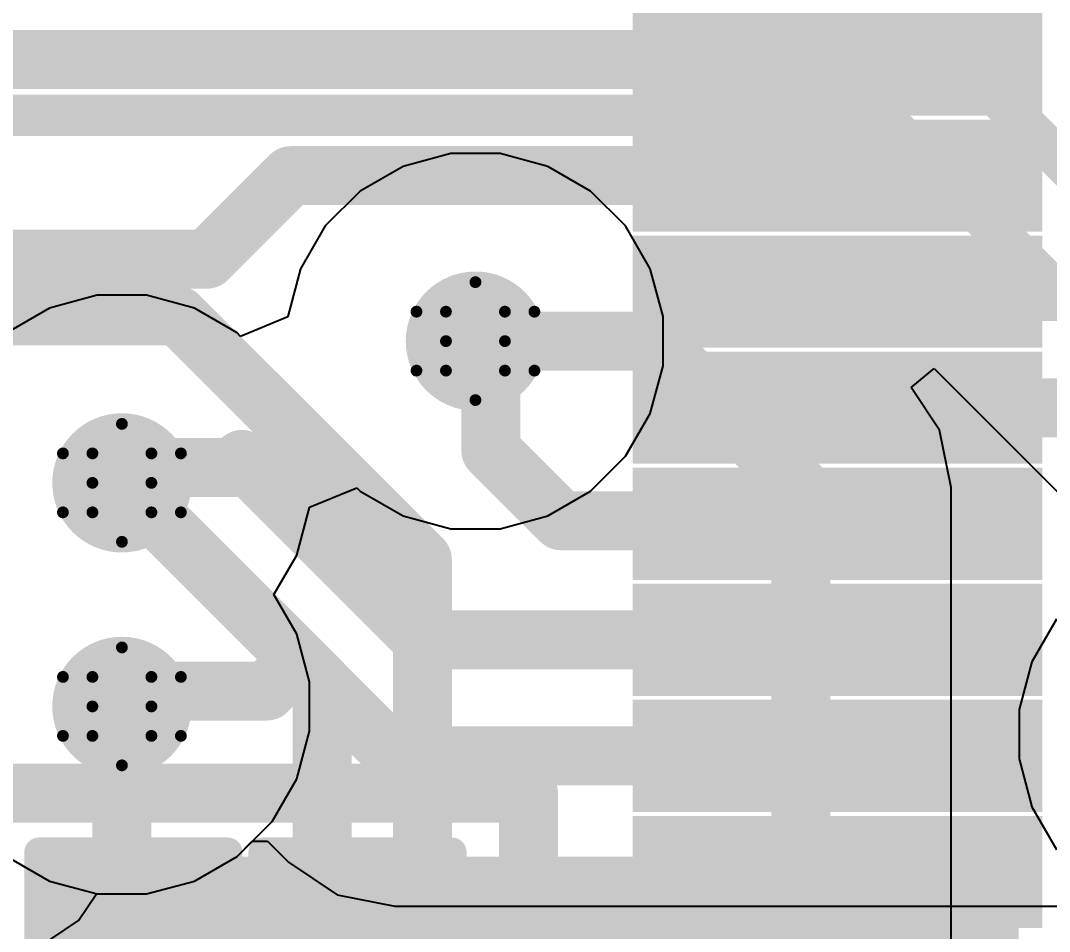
# Model space of a CAD drawing. Header units: inches. Extents: x -3 to 5437, y -3 to 5435.
# Drawn here: x 90.522 to 94.953, y 62.473 to 66.397 of the extents above; entities that cross this region are included whole.
import ezdxf

# ---------------------------------------------------------------- set-up
doc = ezdxf.new("R2010")
doc.units = ezdxf.units.IN
for name, color, linetype in [('Bottom Layer', 5, 'Continuous'), ('Drill Drawing', 1, 'Continuous'), ('GND', 16, 'Continuous'), ('PWR', 76, 'Continuous'), ('Top Layer', 1, 'Continuous'), ('Top Overlay', 2, 'Continuous'), ('Top Paste', 8, 'Continuous'), ('Top Solder', 216, 'Continuous'), ('Via Holes', 16, 'Continuous')]:
    doc.layers.add(name, color=color, linetype=linetype)
doc.styles.add('Arial_Bold', font='', dxfattribs={"height": 0.2})
doc.styles.get('Arial_Bold').set_extended_font_data('Arial', bold=True)

# ---------------------------------------------------------------- blocks, each defined once
blk = doc.blocks.new('C___0402_44')
at = {"layer": 'Top Layer'}
for points in [[(-0.6985, -0.3175), (-0.6985, 0.3175), (-0.2413, 0.3175), (-0.2413, -0.3175)], [(0.2413, -0.3175), (0.2413, 0.3175), (0.6985, 0.3175), (0.6985, -0.3175)]]:
    blk.add_hatch(color=1, dxfattribs=at).paths.add_polyline_path(points)
at = {"layer": 'Top Paste'}
for points in [[(-0.6985, -0.3175), (-0.6985, 0.3175), (-0.2413, 0.3175), (-0.2413, -0.3175)], [(0.2413, -0.3175), (0.2413, 0.3175), (0.6985, 0.3175), (0.6985, -0.3175)]]:
    blk.add_hatch(color=8, dxfattribs=at).paths.add_polyline_path(points)
at = {"layer": 'Top Solder'}
for points in [[(-0.7585, -0.3775), (-0.7585, 0.3775), (-0.1813, 0.3775), (-0.1813, -0.3775)], [(0.1813, -0.3775), (0.1813, 0.3775), (0.7585, 0.3775), (0.7585, -0.3775)]]:
    blk.add_hatch(color=216, dxfattribs=at).paths.add_polyline_path(points)
at = {"layer": 'Top Overlay'}
for points in [[(-0.7874, 0.4064, 0.127, 0.127, 0), (-0.2794, 0.4064, 0.127, 0.127, 0)], [(-0.7874, 0.4064, 0.127, 0.127, 0), (-0.7874, -0.4064, 0.127, 0.127, 0)], [(0.2794, 0.4064, 0.127, 0.127, 0), (0.7874, 0.4064, 0.127, 0.127, 0)], [(0.7874, 0.4064, 0.127, 0.127, 0), (0.7874, -0.4064, 0.127, 0.127, 0)], [(-0.7874, -0.4064, 0.127, 0.127, 0), (-0.2794, -0.4064, 0.127, 0.127, 0)], [(0.2794, -0.4064, 0.127, 0.127, 0), (0.7874, -0.4064, 0.127, 0.127, 0)]]:
    blk.add_lwpolyline(points, format="xyseb", dxfattribs=at)
for points in [[(-0.8191, 0.4064, 0.0635, 0.0635, 1), (-0.7556, 0.4064, 0.0635, 0.0635, 1)], [(-0.8191, 0.4064, 0.0635, 0.0635, 1), (-0.7556, 0.4064, 0.0635, 0.0635, 1)], [(-0.3111, 0.4064, 0.0635, 0.0635, 1), (-0.2477, 0.4064, 0.0635, 0.0635, 1)], [(0.2477, 0.4064, 0.0635, 0.0635, 1), (0.3111, 0.4064, 0.0635, 0.0635, 1)], [(0.7556, 0.4064, 0.0635, 0.0635, 1), (0.8191, 0.4064, 0.0635, 0.0635, 1)], [(0.7556, 0.4064, 0.0635, 0.0635, 1), (0.8191, 0.4064, 0.0635, 0.0635, 1)], [(-0.8191, -0.4064, 0.0635, 0.0635, 1), (-0.7556, -0.4064, 0.0635, 0.0635, 1)], [(-0.8191, -0.4064, 0.0635, 0.0635, 1), (-0.7556, -0.4064, 0.0635, 0.0635, 1)], [(-0.3111, -0.4064, 0.0635, 0.0635, 1), (-0.2477, -0.4064, 0.0635, 0.0635, 1)], [(0.2477, -0.4064, 0.0635, 0.0635, 1), (0.3111, -0.4064, 0.0635, 0.0635, 1)], [(0.7556, -0.4064, 0.0635, 0.0635, 1), (0.8191, -0.4064, 0.0635, 0.0635, 1)], [(0.7556, -0.4064, 0.0635, 0.0635, 1), (0.8191, -0.4064, 0.0635, 0.0635, 1)]]:
    blk.add_lwpolyline(points, format="xyseb", close=True, dxfattribs=at)
blk = doc.blocks.new('C___0402_101')
at = {"layer": 'Top Layer'}
for points in [[(-0.6985, -0.3175), (-0.6985, 0.3175), (-0.2413, 0.3175), (-0.2413, -0.3175)], [(0.2413, -0.3175), (0.2413, 0.3175), (0.6985, 0.3175), (0.6985, -0.3175)]]:
    blk.add_hatch(color=1, dxfattribs=at).paths.add_polyline_path(points)
at = {"layer": 'Top Paste'}
for points in [[(-0.6985, -0.3175), (-0.6985, 0.3175), (-0.2413, 0.3175), (-0.2413, -0.3175)], [(0.2413, -0.3175), (0.2413, 0.3175), (0.6985, 0.3175), (0.6985, -0.3175)]]:
    blk.add_hatch(color=8, dxfattribs=at).paths.add_polyline_path(points)
at = {"layer": 'Top Solder'}
for points in [[(-0.7585, -0.3775), (-0.7585, 0.3775), (-0.1813, 0.3775), (-0.1813, -0.3775)], [(0.1813, -0.3775), (0.1813, 0.3775), (0.7585, 0.3775), (0.7585, -0.3775)]]:
    blk.add_hatch(color=216, dxfattribs=at).paths.add_polyline_path(points)
at = {"layer": 'Top Overlay'}
for points in [[(-0.7874, 0.4064, 0.127, 0.127, 0), (-0.2794, 0.4064, 0.127, 0.127, 0)], [(-0.7874, 0.4064, 0.127, 0.127, 0), (-0.7874, -0.4064, 0.127, 0.127, 0)], [(0.2794, 0.4064, 0.127, 0.127, 0), (0.7874, 0.4064, 0.127, 0.127, 0)], [(0.7874, 0.4064, 0.127, 0.127, 0), (0.7874, -0.4064, 0.127, 0.127, 0)], [(-0.7874, -0.4064, 0.127, 0.127, 0), (-0.2794, -0.4064, 0.127, 0.127, 0)], [(0.2794, -0.4064, 0.127, 0.127, 0), (0.7874, -0.4064, 0.127, 0.127, 0)]]:
    blk.add_lwpolyline(points, format="xyseb", dxfattribs=at)
for points in [[(-0.8191, 0.4064, 0.0635, 0.0635, 1), (-0.7556, 0.4064, 0.0635, 0.0635, 1)], [(-0.8191, 0.4064, 0.0635, 0.0635, 1), (-0.7556, 0.4064, 0.0635, 0.0635, 1)], [(-0.3111, 0.4064, 0.0635, 0.0635, 1), (-0.2477, 0.4064, 0.0635, 0.0635, 1)], [(0.2477, 0.4064, 0.0635, 0.0635, 1), (0.3111, 0.4064, 0.0635, 0.0635, 1)], [(0.7556, 0.4064, 0.0635, 0.0635, 1), (0.8191, 0.4064, 0.0635, 0.0635, 1)], [(0.7556, 0.4064, 0.0635, 0.0635, 1), (0.8191, 0.4064, 0.0635, 0.0635, 1)], [(-0.8191, -0.4064, 0.0635, 0.0635, 1), (-0.7556, -0.4064, 0.0635, 0.0635, 1)], [(-0.8191, -0.4064, 0.0635, 0.0635, 1), (-0.7556, -0.4064, 0.0635, 0.0635, 1)], [(-0.3111, -0.4064, 0.0635, 0.0635, 1), (-0.2477, -0.4064, 0.0635, 0.0635, 1)], [(0.2477, -0.4064, 0.0635, 0.0635, 1), (0.3111, -0.4064, 0.0635, 0.0635, 1)], [(0.7556, -0.4064, 0.0635, 0.0635, 1), (0.8191, -0.4064, 0.0635, 0.0635, 1)], [(0.7556, -0.4064, 0.0635, 0.0635, 1), (0.8191, -0.4064, 0.0635, 0.0635, 1)]]:
    blk.add_lwpolyline(points, format="xyseb", close=True, dxfattribs=at)
blk = doc.blocks.new('LQFP_144_20_20__162')
at = {"layer": 'Top Layer'}
for points in [[(-11.46, -2.11), (-9.9, -2.11), (-9.9, -2.39), (-11.46, -2.39)], [(-11.46, -2.61), (-9.9, -2.61), (-9.9, -2.89), (-11.46, -2.89)], [(-11.46, -3.11), (-9.9, -3.11), (-9.9, -3.39), (-11.46, -3.39)], [(-11.46, -3.61), (-9.9, -3.61), (-9.9, -3.89), (-11.46, -3.89)], [(-11.46, -4.11), (-9.9, -4.11), (-9.9, -4.39), (-11.46, -4.39)], [(-11.46, -4.61), (-9.9, -4.61), (-9.9, -4.89), (-11.46, -4.89)], [(-11.46, -5.11), (-9.9, -5.11), (-9.9, -5.39), (-11.46, -5.39)], [(-11.46, -5.61), (-9.9, -5.61), (-9.9, -5.89), (-11.46, -5.89)]]:
    blk.add_hatch(color=1, dxfattribs=at).paths.add_polyline_path(points)
at = {"layer": 'Top Paste'}
for points in [[(-11.46, -2.11), (-9.9, -2.11), (-9.9, -2.39), (-11.46, -2.39)], [(-11.46, -2.61), (-9.9, -2.61), (-9.9, -2.89), (-11.46, -2.89)], [(-11.46, -3.11), (-9.9, -3.11), (-9.9, -3.39), (-11.46, -3.39)], [(-11.46, -3.61), (-9.9, -3.61), (-9.9, -3.89), (-11.46, -3.89)], [(-11.46, -4.11), (-9.9, -4.11), (-9.9, -4.39), (-11.46, -4.39)], [(-11.46, -4.61), (-9.9, -4.61), (-9.9, -4.89), (-11.46, -4.89)], [(-11.46, -5.11), (-9.9, -5.11), (-9.9, -5.39), (-11.46, -5.39)], [(-11.46, -5.61), (-9.9, -5.61), (-9.9, -5.89), (-11.46, -5.89)]]:
    blk.add_hatch(color=8, dxfattribs=at).paths.add_polyline_path(points)
at = {"layer": 'Top Solder'}
for points in [[(-11.5616, -2.0084), (-9.7984, -2.0084), (-9.7984, -2.4916), (-11.5616, -2.4916)], [(-11.5616, -2.5084), (-9.7984, -2.5084), (-9.7984, -2.9916), (-11.5616, -2.9916)], [(-11.5616, -3.0084), (-9.7984, -3.0084), (-9.7984, -3.4916), (-11.5616, -3.4916)], [(-11.5616, -3.5084), (-9.7984, -3.5084), (-9.7984, -3.9916), (-11.5616, -3.9916)], [(-11.5616, -4.0084), (-9.7984, -4.0084), (-9.7984, -4.4916), (-11.5616, -4.4916)], [(-11.5616, -4.5084), (-9.7984, -4.5084), (-9.7984, -4.9916), (-11.5616, -4.9916)], [(-11.5616, -5.0084), (-9.7984, -5.0084), (-9.7984, -5.4916), (-11.5616, -5.4916)], [(-11.5616, -5.5084), (-9.7984, -5.5084), (-9.7984, -5.9916), (-11.5616, -5.9916)]]:
    blk.add_hatch(color=216, dxfattribs=at).paths.add_polyline_path(points)

msp = doc.modelspace()

# ---------------------------------------------------------------- hatches: boundary and pattern name
at = {"layer": 'Bottom Layer'}
h = msp.add_hatch(color=5, dxfattribs=at)
edge = h.paths.add_edge_path()
edge.add_arc((92.4814, 65.0161), 0.3, 0, 360)
h = msp.add_hatch(color=5, dxfattribs=at)
edge = h.paths.add_edge_path()
edge.add_arc((90.9588, 64.4055), 0.3, 0, 360)
h = msp.add_hatch(color=5, dxfattribs=at)
edge = h.paths.add_edge_path()
edge.add_arc((90.9588, 63.4424), 0.3, 0, 360)
at = {"layer": 'GND'}
h = msp.add_hatch(color=16, dxfattribs=at)
edge = h.paths.add_edge_path()
edge.add_arc((92.4814, 65.0161), 0.3, 0, 360)
h = msp.add_hatch(color=16, dxfattribs=at)
edge = h.paths.add_edge_path()
edge.add_arc((90.9588, 64.4055), 0.3, 0, 360)
h = msp.add_hatch(color=16, dxfattribs=at)
edge = h.paths.add_edge_path()
edge.add_arc((90.9588, 63.4424), 0.3, 0, 360)
at = {"layer": 'PWR'}
h = msp.add_hatch(color=76, dxfattribs=at)
edge = h.paths.add_edge_path()
edge.add_arc((92.4814, 65.0161), 0.3, 0, 360)
h = msp.add_hatch(color=76, dxfattribs=at)
edge = h.paths.add_edge_path()
edge.add_arc((90.9588, 64.4055), 0.3, 0, 360)
h = msp.add_hatch(color=76, dxfattribs=at)
edge = h.paths.add_edge_path()
edge.add_arc((90.9588, 63.4424), 0.3, 0, 360)
at = {"layer": 'Top Layer'}
h = msp.add_hatch(color=1, dxfattribs=at)
edge = h.paths.add_edge_path()
edge.add_arc((92.4814, 65.0161), 0.3, 0, 360)
h = msp.add_hatch(color=1, dxfattribs=at)
edge = h.paths.add_edge_path()
edge.add_arc((90.9588, 64.4055), 0.3, 0, 360)
h = msp.add_hatch(color=1, dxfattribs=at)
edge = h.paths.add_edge_path()
edge.add_arc((90.9588, 63.4424), 0.3, 0, 360)
msp.add_hatch(color=1, dxfattribs=at).paths.add_polyline_path([(90.6912, 62.1763), (94.8208, 62.1763), (94.8208, 62.7952), (90.6912, 62.7952)])
at = {"layer": 'Via Holes'}
h = msp.add_hatch(color=7, dxfattribs=at)
edge = h.paths.add_edge_path()
edge.add_arc((92.4814, 65.0161), 0.15, 0, 360)
h = msp.add_hatch(color=7, dxfattribs=at)
edge = h.paths.add_edge_path()
edge.add_arc((90.9588, 64.4055), 0.15, 0, 360)
h = msp.add_hatch(color=7, dxfattribs=at)
edge = h.paths.add_edge_path()
edge.add_arc((90.9588, 63.4424), 0.15, 0, 360)

# ---------------------------------------------------------------- linework, layer by layer
at = {"layer": 'Bottom Layer'}
for p, q in [((94.358, 64.8168), (94.4566, 64.8977)), ((94.4566, 64.8977), (95.4719, 63.8825)), ((94.4806, 64.6332), (94.358, 64.8168)), ((94.5299, 64.3855), (94.4806, 64.6332)), ((94.5299, 60.9908), (94.5299, 64.3855))]:
    msp.add_line(p, q, dxfattribs=at)
for points in [[(94.1651, 66.6321, 0.1778, 0.1778, 0), (95.6371, 65.1601, 0.1778, 0.1778, 0)], [(64.135, 65.9892, 0.1778, 0.1778, 0), (94.2258, 65.9892, 0.1778, 0.1778, 0)], [(94.2258, 65.9892, 0.1778, 0.1778, 0), (95.9022, 64.3128, 0.1778, 0.1778, 0)], [(84.3532, 65.1256, 0.254, 0.254, 0), (91.2018, 65.1256, 0.254, 0.254, 0)], [(91.2018, 65.1256, 0.254, 0.254, 0), (92.2528, 64.0746, 0.254, 0.254, 0)], [(92.4814, 65.0161, 0.254, 0.254, 0), (93.2518, 65.0161, 0.254, 0.254, 0)], [(93.2518, 65.0161, 0.254, 0.254, 0), (93.8824, 64.3855, 0.254, 0.254, 0)], [(90.9588, 64.4055, 0.254, 0.254, 0), (91.821, 63.5433, 0.254, 0.254, 0)], [(93.8824, 60.4836, 0.254, 0.254, 0), (93.8824, 64.3855, 0.254, 0.254, 0)], [(92.2528, 59.4654, 0.254, 0.254, 0), (92.2528, 64.0746, 0.254, 0.254, 0)], [(91.821, 59.1333, 0.254, 0.254, 0), (91.821, 63.5433, 0.254, 0.254, 0)], [(90.9588, 59.3849, 0.254, 0.254, 0), (90.9588, 63.4424, 0.254, 0.254, 0)]]:
    msp.add_lwpolyline(points, format="xyseb", dxfattribs=at)
for points in [[(94.1814, 65.9892, 0.0889, 0.0889, 1), (94.2703, 65.9892, 0.0889, 0.0889, 1)], [(94.1814, 65.9892, 0.0889, 0.0889, 1), (94.2703, 65.9892, 0.0889, 0.0889, 1)], [(91.1383, 65.1256, 0.127, 0.127, 1), (91.2653, 65.1256, 0.127, 0.127, 1)], [(91.1383, 65.1256, 0.127, 0.127, 1), (91.2653, 65.1256, 0.127, 0.127, 1)], [(92.4179, 65.0161, 0.127, 0.127, 1), (92.5449, 65.0161, 0.127, 0.127, 1)], [(93.1883, 65.0161, 0.127, 0.127, 1), (93.3153, 65.0161, 0.127, 0.127, 1)], [(93.1883, 65.0161, 0.127, 0.127, 1), (93.3153, 65.0161, 0.127, 0.127, 1)], [(90.8953, 64.4055, 0.127, 0.127, 1), (91.0223, 64.4055, 0.127, 0.127, 1)], [(93.8189, 64.3855, 0.127, 0.127, 1), (93.9459, 64.3855, 0.127, 0.127, 1)], [(93.8189, 64.3855, 0.127, 0.127, 1), (93.9459, 64.3855, 0.127, 0.127, 1)], [(92.1893, 64.0746, 0.127, 0.127, 1), (92.3163, 64.0746, 0.127, 0.127, 1)], [(92.1893, 64.0746, 0.127, 0.127, 1), (92.3163, 64.0746, 0.127, 0.127, 1)], [(91.7575, 63.5433, 0.127, 0.127, 1), (91.8845, 63.5433, 0.127, 0.127, 1)], [(91.7575, 63.5433, 0.127, 0.127, 1), (91.8845, 63.5433, 0.127, 0.127, 1)], [(90.8953, 63.4424, 0.127, 0.127, 1), (91.0223, 63.4424, 0.127, 0.127, 1)]]:
    msp.add_lwpolyline(points, format="xyseb", close=True, dxfattribs=at)
at = {"layer": 'Drill Drawing'}
for points in [[(92.3544, 65.1431, 0.0508, 0.0508, 0), (92.4814, 65.2701, 0.0508, 0.0508, 0)], [(92.4814, 65.2701, 0.0508, 0.0508, 0), (92.6084, 65.1431, 0.0508, 0.0508, 0)], [(92.2274, 65.1431, 0.0508, 0.0508, 0), (92.3544, 65.0161, 0.0508, 0.0508, 0)], [(92.2274, 65.1431, 0.0508, 0.0508, 0), (92.3544, 65.1431, 0.0508, 0.0508, 0)], [(92.6084, 65.1431, 0.0508, 0.0508, 0), (92.7354, 65.1431, 0.0508, 0.0508, 0)], [(92.6084, 65.0161, 0.0508, 0.0508, 0), (92.7354, 65.1431, 0.0508, 0.0508, 0)], [(92.2274, 64.8891, 0.0508, 0.0508, 0), (92.3544, 65.0161, 0.0508, 0.0508, 0)], [(92.6084, 65.0161, 0.0508, 0.0508, 0), (92.7354, 64.8891, 0.0508, 0.0508, 0)], [(92.2274, 64.8891, 0.0508, 0.0508, 0), (92.3544, 64.8891, 0.0508, 0.0508, 0)], [(92.3544, 64.8891, 0.0508, 0.0508, 0), (92.4814, 64.7621, 0.0508, 0.0508, 0)], [(92.4814, 64.7621, 0.0508, 0.0508, 0), (92.6084, 64.8891, 0.0508, 0.0508, 0)], [(92.6084, 64.8891, 0.0508, 0.0508, 0), (92.7354, 64.8891, 0.0508, 0.0508, 0)], [(90.8318, 64.5325, 0.0508, 0.0508, 0), (90.9588, 64.6595, 0.0508, 0.0508, 0)], [(90.9588, 64.6595, 0.0508, 0.0508, 0), (91.0858, 64.5325, 0.0508, 0.0508, 0)], [(90.7048, 64.5325, 0.0508, 0.0508, 0), (90.8318, 64.4055, 0.0508, 0.0508, 0)], [(90.7048, 64.5325, 0.0508, 0.0508, 0), (90.8318, 64.5325, 0.0508, 0.0508, 0)], [(91.0858, 64.5325, 0.0508, 0.0508, 0), (91.2128, 64.5325, 0.0508, 0.0508, 0)], [(91.0858, 64.4055, 0.0508, 0.0508, 0), (91.2128, 64.5325, 0.0508, 0.0508, 0)], [(90.7048, 64.2785, 0.0508, 0.0508, 0), (90.8318, 64.4055, 0.0508, 0.0508, 0)], [(91.0858, 64.4055, 0.0508, 0.0508, 0), (91.2128, 64.2785, 0.0508, 0.0508, 0)], [(90.7048, 64.2785, 0.0508, 0.0508, 0), (90.8318, 64.2785, 0.0508, 0.0508, 0)], [(90.8318, 64.2785, 0.0508, 0.0508, 0), (90.9588, 64.1515, 0.0508, 0.0508, 0)], [(90.9588, 64.1515, 0.0508, 0.0508, 0), (91.0858, 64.2785, 0.0508, 0.0508, 0)], [(91.0858, 64.2785, 0.0508, 0.0508, 0), (91.2128, 64.2785, 0.0508, 0.0508, 0)], [(90.8318, 63.5694, 0.0508, 0.0508, 0), (90.9588, 63.6964, 0.0508, 0.0508, 0)], [(90.9588, 63.6964, 0.0508, 0.0508, 0), (91.0858, 63.5694, 0.0508, 0.0508, 0)], [(90.7048, 63.5694, 0.0508, 0.0508, 0), (90.8318, 63.4424, 0.0508, 0.0508, 0)], [(90.7048, 63.5694, 0.0508, 0.0508, 0), (90.8318, 63.5694, 0.0508, 0.0508, 0)], [(91.0858, 63.5694, 0.0508, 0.0508, 0), (91.2128, 63.5694, 0.0508, 0.0508, 0)], [(91.0858, 63.4424, 0.0508, 0.0508, 0), (91.2128, 63.5694, 0.0508, 0.0508, 0)], [(90.7048, 63.3154, 0.0508, 0.0508, 0), (90.8318, 63.4424, 0.0508, 0.0508, 0)], [(91.0858, 63.4424, 0.0508, 0.0508, 0), (91.2128, 63.3154, 0.0508, 0.0508, 0)], [(90.7048, 63.3154, 0.0508, 0.0508, 0), (90.8318, 63.3154, 0.0508, 0.0508, 0)], [(90.8318, 63.3154, 0.0508, 0.0508, 0), (90.9588, 63.1884, 0.0508, 0.0508, 0)], [(90.9588, 63.1884, 0.0508, 0.0508, 0), (91.0858, 63.3154, 0.0508, 0.0508, 0)], [(91.0858, 63.3154, 0.0508, 0.0508, 0), (91.2128, 63.3154, 0.0508, 0.0508, 0)]]:
    msp.add_lwpolyline(points, format="xyseb", dxfattribs=at)
for points in [[(92.4687, 65.2701, 0.0254, 0.0254, 1), (92.4941, 65.2701, 0.0254, 0.0254, 1)], [(92.4687, 65.2701, 0.0254, 0.0254, 1), (92.4941, 65.2701, 0.0254, 0.0254, 1)], [(92.2147, 65.1431, 0.0254, 0.0254, 1), (92.2401, 65.1431, 0.0254, 0.0254, 1)], [(92.2147, 65.1431, 0.0254, 0.0254, 1), (92.2401, 65.1431, 0.0254, 0.0254, 1)], [(92.3417, 65.1431, 0.0254, 0.0254, 1), (92.3671, 65.1431, 0.0254, 0.0254, 1)], [(92.3417, 65.1431, 0.0254, 0.0254, 1), (92.3671, 65.1431, 0.0254, 0.0254, 1)], [(92.5957, 65.1431, 0.0254, 0.0254, 1), (92.6211, 65.1431, 0.0254, 0.0254, 1)], [(92.5957, 65.1431, 0.0254, 0.0254, 1), (92.6211, 65.1431, 0.0254, 0.0254, 1)], [(92.7227, 65.1431, 0.0254, 0.0254, 1), (92.7481, 65.1431, 0.0254, 0.0254, 1)], [(92.7227, 65.1431, 0.0254, 0.0254, 1), (92.7481, 65.1431, 0.0254, 0.0254, 1)], [(92.3417, 65.0161, 0.0254, 0.0254, 1), (92.3671, 65.0161, 0.0254, 0.0254, 1)], [(92.3417, 65.0161, 0.0254, 0.0254, 1), (92.3671, 65.0161, 0.0254, 0.0254, 1)], [(92.5957, 65.0161, 0.0254, 0.0254, 1), (92.6211, 65.0161, 0.0254, 0.0254, 1)], [(92.5957, 65.0161, 0.0254, 0.0254, 1), (92.6211, 65.0161, 0.0254, 0.0254, 1)], [(92.2147, 64.8891, 0.0254, 0.0254, 1), (92.2401, 64.8891, 0.0254, 0.0254, 1)], [(92.2147, 64.8891, 0.0254, 0.0254, 1), (92.2401, 64.8891, 0.0254, 0.0254, 1)], [(92.3417, 64.8891, 0.0254, 0.0254, 1), (92.3671, 64.8891, 0.0254, 0.0254, 1)], [(92.3417, 64.8891, 0.0254, 0.0254, 1), (92.3671, 64.8891, 0.0254, 0.0254, 1)], [(92.5957, 64.8891, 0.0254, 0.0254, 1), (92.6211, 64.8891, 0.0254, 0.0254, 1)], [(92.5957, 64.8891, 0.0254, 0.0254, 1), (92.6211, 64.8891, 0.0254, 0.0254, 1)], [(92.7227, 64.8891, 0.0254, 0.0254, 1), (92.7481, 64.8891, 0.0254, 0.0254, 1)], [(92.7227, 64.8891, 0.0254, 0.0254, 1), (92.7481, 64.8891, 0.0254, 0.0254, 1)], [(92.4687, 64.7621, 0.0254, 0.0254, 1), (92.4941, 64.7621, 0.0254, 0.0254, 1)], [(92.4687, 64.7621, 0.0254, 0.0254, 1), (92.4941, 64.7621, 0.0254, 0.0254, 1)], [(90.9461, 64.6595, 0.0254, 0.0254, 1), (90.9715, 64.6595, 0.0254, 0.0254, 1)], [(90.9461, 64.6595, 0.0254, 0.0254, 1), (90.9715, 64.6595, 0.0254, 0.0254, 1)], [(90.6921, 64.5325, 0.0254, 0.0254, 1), (90.7175, 64.5325, 0.0254, 0.0254, 1)], [(90.6921, 64.5325, 0.0254, 0.0254, 1), (90.7175, 64.5325, 0.0254, 0.0254, 1)], [(90.8191, 64.5325, 0.0254, 0.0254, 1), (90.8445, 64.5325, 0.0254, 0.0254, 1)], [(90.8191, 64.5325, 0.0254, 0.0254, 1), (90.8445, 64.5325, 0.0254, 0.0254, 1)], [(91.0731, 64.5325, 0.0254, 0.0254, 1), (91.0985, 64.5325, 0.0254, 0.0254, 1)], [(91.0731, 64.5325, 0.0254, 0.0254, 1), (91.0985, 64.5325, 0.0254, 0.0254, 1)], [(91.2001, 64.5325, 0.0254, 0.0254, 1), (91.2255, 64.5325, 0.0254, 0.0254, 1)], [(91.2001, 64.5325, 0.0254, 0.0254, 1), (91.2255, 64.5325, 0.0254, 0.0254, 1)], [(90.8191, 64.4055, 0.0254, 0.0254, 1), (90.8445, 64.4055, 0.0254, 0.0254, 1)], [(90.8191, 64.4055, 0.0254, 0.0254, 1), (90.8445, 64.4055, 0.0254, 0.0254, 1)], [(91.0731, 64.4055, 0.0254, 0.0254, 1), (91.0985, 64.4055, 0.0254, 0.0254, 1)], [(91.0731, 64.4055, 0.0254, 0.0254, 1), (91.0985, 64.4055, 0.0254, 0.0254, 1)], [(90.6921, 64.2785, 0.0254, 0.0254, 1), (90.7175, 64.2785, 0.0254, 0.0254, 1)], [(90.6921, 64.2785, 0.0254, 0.0254, 1), (90.7175, 64.2785, 0.0254, 0.0254, 1)], [(90.8191, 64.2785, 0.0254, 0.0254, 1), (90.8445, 64.2785, 0.0254, 0.0254, 1)], [(90.8191, 64.2785, 0.0254, 0.0254, 1), (90.8445, 64.2785, 0.0254, 0.0254, 1)], [(91.0731, 64.2785, 0.0254, 0.0254, 1), (91.0985, 64.2785, 0.0254, 0.0254, 1)], [(91.0731, 64.2785, 0.0254, 0.0254, 1), (91.0985, 64.2785, 0.0254, 0.0254, 1)], [(91.2001, 64.2785, 0.0254, 0.0254, 1), (91.2255, 64.2785, 0.0254, 0.0254, 1)], [(91.2001, 64.2785, 0.0254, 0.0254, 1), (91.2255, 64.2785, 0.0254, 0.0254, 1)], [(90.9461, 64.1515, 0.0254, 0.0254, 1), (90.9715, 64.1515, 0.0254, 0.0254, 1)], [(90.9461, 64.1515, 0.0254, 0.0254, 1), (90.9715, 64.1515, 0.0254, 0.0254, 1)], [(90.9461, 63.6964, 0.0254, 0.0254, 1), (90.9715, 63.6964, 0.0254, 0.0254, 1)], [(90.9461, 63.6964, 0.0254, 0.0254, 1), (90.9715, 63.6964, 0.0254, 0.0254, 1)], [(90.6921, 63.5694, 0.0254, 0.0254, 1), (90.7175, 63.5694, 0.0254, 0.0254, 1)], [(90.6921, 63.5694, 0.0254, 0.0254, 1), (90.7175, 63.5694, 0.0254, 0.0254, 1)], [(90.8191, 63.5694, 0.0254, 0.0254, 1), (90.8445, 63.5694, 0.0254, 0.0254, 1)], [(90.8191, 63.5694, 0.0254, 0.0254, 1), (90.8445, 63.5694, 0.0254, 0.0254, 1)], [(91.0731, 63.5694, 0.0254, 0.0254, 1), (91.0985, 63.5694, 0.0254, 0.0254, 1)], [(91.0731, 63.5694, 0.0254, 0.0254, 1), (91.0985, 63.5694, 0.0254, 0.0254, 1)], [(91.2001, 63.5694, 0.0254, 0.0254, 1), (91.2255, 63.5694, 0.0254, 0.0254, 1)], [(91.2001, 63.5694, 0.0254, 0.0254, 1), (91.2255, 63.5694, 0.0254, 0.0254, 1)], [(90.8191, 63.4424, 0.0254, 0.0254, 1), (90.8445, 63.4424, 0.0254, 0.0254, 1)], [(90.8191, 63.4424, 0.0254, 0.0254, 1), (90.8445, 63.4424, 0.0254, 0.0254, 1)], [(91.0731, 63.4424, 0.0254, 0.0254, 1), (91.0985, 63.4424, 0.0254, 0.0254, 1)], [(91.0731, 63.4424, 0.0254, 0.0254, 1), (91.0985, 63.4424, 0.0254, 0.0254, 1)], [(90.6921, 63.3154, 0.0254, 0.0254, 1), (90.7175, 63.3154, 0.0254, 0.0254, 1)], [(90.6921, 63.3154, 0.0254, 0.0254, 1), (90.7175, 63.3154, 0.0254, 0.0254, 1)], [(90.8191, 63.3154, 0.0254, 0.0254, 1), (90.8445, 63.3154, 0.0254, 0.0254, 1)], [(90.8191, 63.3154, 0.0254, 0.0254, 1), (90.8445, 63.3154, 0.0254, 0.0254, 1)], [(91.0731, 63.3154, 0.0254, 0.0254, 1), (91.0985, 63.3154, 0.0254, 0.0254, 1)], [(91.0731, 63.3154, 0.0254, 0.0254, 1), (91.0985, 63.3154, 0.0254, 0.0254, 1)], [(91.2001, 63.3154, 0.0254, 0.0254, 1), (91.2255, 63.3154, 0.0254, 0.0254, 1)], [(91.2001, 63.3154, 0.0254, 0.0254, 1), (91.2255, 63.3154, 0.0254, 0.0254, 1)], [(90.9461, 63.1884, 0.0254, 0.0254, 1), (90.9715, 63.1884, 0.0254, 0.0254, 1)], [(90.9461, 63.1884, 0.0254, 0.0254, 1), (90.9715, 63.1884, 0.0254, 0.0254, 1)]]:
    msp.add_lwpolyline(points, format="xyseb", close=True, dxfattribs=at)
at = {"layer": 'GND'}
for p, q in [((92.375, 65.8241), (92.1695, 65.769)), ((92.5878, 65.8241), (92.375, 65.8241)), ((92.7933, 65.769), (92.5878, 65.8241)), ((92.1695, 65.769), (91.9853, 65.6627)), ((92.9775, 65.6627), (92.7933, 65.769)), ((91.9853, 65.6627), (91.8348, 65.5122)), ((93.128, 65.5122), (92.9775, 65.6627)), ((91.8348, 65.5122), (91.7285, 65.328)), ((93.2343, 65.328), (93.128, 65.5122)), ((91.7285, 65.328), (91.6734, 65.1225)), ((93.2894, 65.1225), (93.2343, 65.328)), ((90.8524, 65.2135), (90.6469, 65.1585)), ((91.0652, 65.2135), (90.8524, 65.2135)), ((91.2707, 65.1585), (91.0652, 65.2135)), ((90.6469, 65.1585), (90.4627, 65.0521)), ((91.4549, 65.0521), (91.2707, 65.1585)), ((91.6734, 65.121), (91.4702, 65.0368)), ((91.6734, 65.1225), (91.6734, 65.121)), ((93.2894, 64.9097), (93.2894, 65.1225)), ((91.4702, 65.0368), (91.4549, 65.0521)), ((93.2343, 64.7042), (93.2894, 64.9097)), ((93.128, 64.52), (93.2343, 64.7042)), ((92.9775, 64.3695), (93.128, 64.52)), ((91.7668, 64.3006), (91.97, 64.3848)), ((91.97, 64.3848), (91.9853, 64.3695)), ((91.9853, 64.3695), (92.1695, 64.2632)), ((92.7933, 64.2632), (92.9775, 64.3695)), ((91.7117, 64.0936), (91.7668, 64.2991)), ((91.7668, 64.2991), (91.7668, 64.3006)), ((92.1695, 64.2632), (92.375, 64.2081)), ((92.5878, 64.2081), (92.7933, 64.2632)), ((92.375, 64.2081), (92.5878, 64.2081)), ((91.6138, 63.924), (91.7117, 64.0936)), ((91.7117, 63.7543), (91.6138, 63.924)), ((91.7668, 63.5488), (91.7117, 63.7543)), ((91.7668, 63.3361), (91.7668, 63.5488)), ((91.7117, 63.1306), (91.7668, 63.3361)), ((91.6054, 62.9463), (91.7117, 63.1306)), ((91.4549, 62.7959), (91.6054, 62.9463)), ((90.4627, 62.7959), (90.6469, 62.6895)), ((91.2707, 62.6895), (91.4549, 62.7959)), ((90.6469, 62.6895), (90.8524, 62.6344)), ((91.0652, 62.6344), (91.2707, 62.6895)), ((90.8524, 62.6344), (91.0652, 62.6344))]:
    msp.add_line(p, q, dxfattribs=at)
at = {"layer": 'PWR'}
for p, q in [((92.375, 65.8241), (92.1695, 65.769)), ((92.5878, 65.8241), (92.375, 65.8241)), ((92.7933, 65.769), (92.5878, 65.8241)), ((92.1695, 65.769), (91.9853, 65.6627)), ((92.9775, 65.6627), (92.7933, 65.769)), ((91.9853, 65.6627), (91.8348, 65.5122)), ((93.128, 65.5122), (92.9775, 65.6627)), ((91.8348, 65.5122), (91.7285, 65.328)), ((93.2343, 65.328), (93.128, 65.5122)), ((91.7285, 65.328), (91.6734, 65.1225)), ((93.2894, 65.1225), (93.2343, 65.328)), ((90.8524, 65.2135), (90.6469, 65.1585)), ((91.0652, 65.2135), (90.8524, 65.2135)), ((91.2707, 65.1585), (91.0652, 65.2135)), ((90.6469, 65.1585), (90.4627, 65.0521)), ((91.4549, 65.0521), (91.2707, 65.1585)), ((91.6734, 65.121), (91.4702, 65.0368)), ((91.6734, 65.1225), (91.6734, 65.121)), ((93.2894, 64.9097), (93.2894, 65.1225)), ((91.4702, 65.0368), (91.4549, 65.0521)), ((93.2343, 64.7042), (93.2894, 64.9097)), ((93.128, 64.52), (93.2343, 64.7042)), ((92.9775, 64.3695), (93.128, 64.52)), ((91.7668, 64.3006), (91.97, 64.3848)), ((91.97, 64.3848), (91.9853, 64.3695)), ((91.9853, 64.3695), (92.1695, 64.2632)), ((92.7933, 64.2632), (92.9775, 64.3695)), ((91.7117, 64.0936), (91.7668, 64.2991)), ((91.7668, 64.2991), (91.7668, 64.3006)), ((92.1695, 64.2632), (92.375, 64.2081)), ((92.5878, 64.2081), (92.7933, 64.2632)), ((92.375, 64.2081), (92.5878, 64.2081)), ((91.6138, 63.924), (91.7117, 64.0936)), ((91.7117, 63.7543), (91.6138, 63.924)), ((94.9844, 63.8183), (94.8781, 63.6341)), ((91.7668, 63.5488), (91.7117, 63.7543)), ((94.8781, 63.6341), (94.823, 63.4286)), ((91.7668, 63.3361), (91.7668, 63.5488)), ((94.823, 63.4286), (94.823, 63.2158)), ((91.7117, 63.1306), (91.7668, 63.3361)), ((94.823, 63.2158), (94.8781, 63.0103)), ((91.6054, 62.9463), (91.7117, 63.1306)), ((94.8781, 63.0103), (94.9844, 62.8261)), ((91.4549, 62.7959), (91.6054, 62.9463)), ((90.4627, 62.7959), (90.6469, 62.6895)), ((91.2707, 62.6895), (91.4549, 62.7959)), ((90.6469, 62.6895), (90.8524, 62.6344)), ((91.0652, 62.6344), (91.2707, 62.6895)), ((90.8524, 62.6344), (91.0652, 62.6344))]:
    msp.add_line(p, q, dxfattribs=at)
at = {"layer": 'Top Layer'}
for p, q in [((91.4549, 62.7959), (91.5202, 62.8612)), ((91.5202, 62.8612), (91.5832, 62.8612)), ((91.5832, 62.8612), (91.5857, 62.8617)), ((91.5857, 62.8617), (91.676, 62.7715)), ((91.2707, 62.6895), (91.4549, 62.7959)), ((91.676, 62.7715), (91.886, 62.6311)), ((91.0652, 62.6344), (91.2707, 62.6895)), ((90.7711, 62.5193), (90.8487, 62.6354)), ((90.8487, 62.6354), (90.8524, 62.6344)), ((90.8524, 62.6344), (91.0652, 62.6344)), ((91.886, 62.6311), (92.1338, 62.5818)), ((92.1338, 62.5818), (92.7528, 62.5818)), ((92.7528, 62.5818), (92.7528, 62.5813)), ((92.7528, 62.5813), (95.3288, 62.5813)), ((90.6527, 62.4402), (90.7711, 62.5193))]:
    msp.add_line(p, q, dxfattribs=at)
for points in [[(89.0855, 66.2293, 0.254, 0.254, 0), (94.0408, 66.2293, 0.254, 0.254, 0)], [(91.3257, 65.3693, 0.254, 0.254, 0), (91.6857, 65.7293, 0.254, 0.254, 0)], [(91.6857, 65.7293, 0.254, 0.254, 0), (94.0408, 65.7293, 0.254, 0.254, 0)], [(90.0485, 65.3693, 0.254, 0.254, 0), (91.3257, 65.3693, 0.254, 0.254, 0)], [(94.0408, 65.2293, 0.254, 0.254, 0), (98.2115, 65.2293, 0.254, 0.254, 0)], [(92.4814, 65.0161, 0.254, 0.254, 0), (92.5476, 64.9499, 0.254, 0.254, 0)], [(92.5476, 64.5449, 0.254, 0.254, 0), (92.5476, 64.9499, 0.254, 0.254, 0)], [(94.0408, 64.7293, 0.254, 0.254, 0), (97.6764, 64.7293, 0.254, 0.254, 0)], [(92.5476, 64.5449, 0.254, 0.254, 0), (92.8503, 64.2423, 0.254, 0.254, 0)], [(91.441, 64.4717, 0.254, 0.254, 0), (91.4757, 64.5064, 0.254, 0.254, 0)], [(91.4757, 64.5064, 0.254, 0.254, 0), (92.2528, 63.7293, 0.254, 0.254, 0)], [(90.9588, 64.4055, 0.254, 0.254, 0), (91.025, 64.4717, 0.254, 0.254, 0)], [(91.025, 64.4717, 0.254, 0.254, 0), (91.441, 64.4717, 0.254, 0.254, 0)], [(92.8503, 64.2423, 0.254, 0.254, 0), (94.0278, 64.2423, 0.254, 0.254, 0)], [(94.0278, 64.2423, 0.254, 0.254, 0), (94.0408, 64.2293, 0.254, 0.254, 0)], [(92.2528, 63.7293, 0.254, 0.254, 0), (94.0408, 63.7293, 0.254, 0.254, 0)], [(91.5832, 63.5086, 0.254, 0.254, 0), (91.7188, 63.6443, 0.254, 0.254, 0)], [(91.7188, 63.6443, 0.254, 0.254, 0), (92.1338, 63.2293, 0.254, 0.254, 0)], [(90.9588, 63.4424, 0.254, 0.254, 0), (91.025, 63.5086, 0.254, 0.254, 0)], [(91.025, 63.5086, 0.254, 0.254, 0), (91.5832, 63.5086, 0.254, 0.254, 0)], [(92.1338, 63.2293, 0.254, 0.254, 0), (94.0408, 63.2293, 0.254, 0.254, 0)]]:
    msp.add_lwpolyline(points, format="xyseb", dxfattribs=at)
for points in [[(93.9773, 66.2293, 0.127, 0.127, 1), (94.1043, 66.2293, 0.127, 0.127, 1)], [(91.6222, 65.7293, 0.127, 0.127, 1), (91.7492, 65.7293, 0.127, 0.127, 1)], [(91.6222, 65.7293, 0.127, 0.127, 1), (91.7492, 65.7293, 0.127, 0.127, 1)], [(93.9773, 65.7293, 0.127, 0.127, 1), (94.1043, 65.7293, 0.127, 0.127, 1)], [(91.2622, 65.3693, 0.127, 0.127, 1), (91.3892, 65.3693, 0.127, 0.127, 1)], [(91.2622, 65.3693, 0.127, 0.127, 1), (91.3892, 65.3693, 0.127, 0.127, 1)], [(93.9773, 65.2293, 0.127, 0.127, 1), (94.1043, 65.2293, 0.127, 0.127, 1)], [(92.4179, 65.0161, 0.127, 0.127, 1), (92.5449, 65.0161, 0.127, 0.127, 1)], [(92.4841, 64.9499, 0.127, 0.127, 1), (92.6111, 64.9499, 0.127, 0.127, 1)], [(92.4841, 64.9499, 0.127, 0.127, 1), (92.6111, 64.9499, 0.127, 0.127, 1)], [(93.9773, 64.7293, 0.127, 0.127, 1), (94.1043, 64.7293, 0.127, 0.127, 1)], [(92.4841, 64.5449, 0.127, 0.127, 1), (92.6111, 64.5449, 0.127, 0.127, 1)], [(92.4841, 64.5449, 0.127, 0.127, 1), (92.6111, 64.5449, 0.127, 0.127, 1)], [(91.4122, 64.5064, 0.127, 0.127, 1), (91.5392, 64.5064, 0.127, 0.127, 1)], [(91.4122, 64.5064, 0.127, 0.127, 1), (91.5392, 64.5064, 0.127, 0.127, 1)], [(90.9615, 64.4717, 0.127, 0.127, 1), (91.0885, 64.4717, 0.127, 0.127, 1)], [(90.9615, 64.4717, 0.127, 0.127, 1), (91.0885, 64.4717, 0.127, 0.127, 1)], [(91.3775, 64.4717, 0.127, 0.127, 1), (91.5045, 64.4717, 0.127, 0.127, 1)], [(91.3775, 64.4717, 0.127, 0.127, 1), (91.5045, 64.4717, 0.127, 0.127, 1)], [(90.8953, 64.4055, 0.127, 0.127, 1), (91.0223, 64.4055, 0.127, 0.127, 1)], [(92.7868, 64.2423, 0.127, 0.127, 1), (92.9138, 64.2423, 0.127, 0.127, 1)], [(92.7868, 64.2423, 0.127, 0.127, 1), (92.9138, 64.2423, 0.127, 0.127, 1)], [(93.9643, 64.2423, 0.127, 0.127, 1), (94.0913, 64.2423, 0.127, 0.127, 1)], [(93.9643, 64.2423, 0.127, 0.127, 1), (94.0913, 64.2423, 0.127, 0.127, 1)], [(93.9773, 64.2293, 0.127, 0.127, 1), (94.1043, 64.2293, 0.127, 0.127, 1)], [(92.1893, 63.7293, 0.127, 0.127, 1), (92.3163, 63.7293, 0.127, 0.127, 1)], [(92.1893, 63.7293, 0.127, 0.127, 1), (92.3163, 63.7293, 0.127, 0.127, 1)], [(93.9773, 63.7293, 0.127, 0.127, 1), (94.1043, 63.7293, 0.127, 0.127, 1)], [(91.6553, 63.6443, 0.127, 0.127, 1), (91.7823, 63.6443, 0.127, 0.127, 1)], [(91.6553, 63.6443, 0.127, 0.127, 1), (91.7823, 63.6443, 0.127, 0.127, 1)], [(90.9615, 63.5086, 0.127, 0.127, 1), (91.0885, 63.5086, 0.127, 0.127, 1)], [(90.9615, 63.5086, 0.127, 0.127, 1), (91.0885, 63.5086, 0.127, 0.127, 1)], [(91.5197, 63.5086, 0.127, 0.127, 1), (91.6467, 63.5086, 0.127, 0.127, 1)], [(91.5197, 63.5086, 0.127, 0.127, 1), (91.6467, 63.5086, 0.127, 0.127, 1)], [(90.8953, 63.4424, 0.127, 0.127, 1), (91.0223, 63.4424, 0.127, 0.127, 1)], [(92.0703, 63.2293, 0.127, 0.127, 1), (92.1973, 63.2293, 0.127, 0.127, 1)], [(92.0703, 63.2293, 0.127, 0.127, 1), (92.1973, 63.2293, 0.127, 0.127, 1)], [(93.9773, 63.2293, 0.127, 0.127, 1), (94.1043, 63.2293, 0.127, 0.127, 1)]]:
    msp.add_lwpolyline(points, format="xyseb", close=True, dxfattribs=at)
at = {"layer": 'Top Overlay'}
for points in [[(90.3732, 63.0682, 0.254, 0.254, 0), (92.71, 63.0682, 0.254, 0.254, 0)], [(92.71, 57.3697, 0.254, 0.254, 0), (92.71, 63.0682, 0.254, 0.254, 0)]]:
    msp.add_lwpolyline(points, format="xyseb", dxfattribs=at)
msp.add_lwpolyline([(92.6465, 63.0682, 0.127, 0.127, 1), (92.7735, 63.0682, 0.127, 0.127, 1)], format="xyseb", close=True, dxfattribs=at)
msp.add_lwpolyline([(92.6465, 63.0682, 0.127, 0.127, 1), (92.7735, 63.0682, 0.127, 0.127, 1)], format="xyseb", close=True, dxfattribs=at)

# ---------------------------------------------------------------- block references
msp.add_blockref('LQFP_144_20_20__162', (104.7208, 68.4793))
at = {"rotation": 90}
for name, p in [('C___0402_101', (91.0082, 62.0268)), ('C___0402_44', (91.9734, 62.0268))]:
    msp.add_blockref(name, p, dxfattribs=at)

# ---------------------------------------------------------------- texts
at = {"layer": 'Top Overlay', "style": 'Arial_Bold'}
msp.add_text('$', height=1.524, dxfattribs=at).set_placement((89.4126, 61.1615))

doc.saveas('drawing.dxf')
